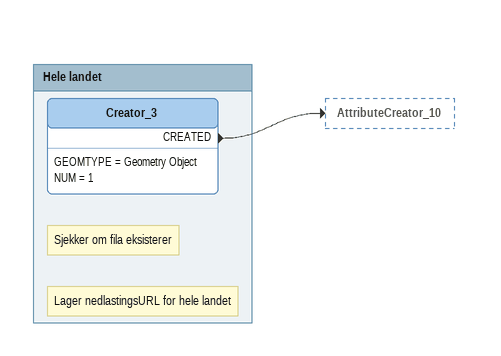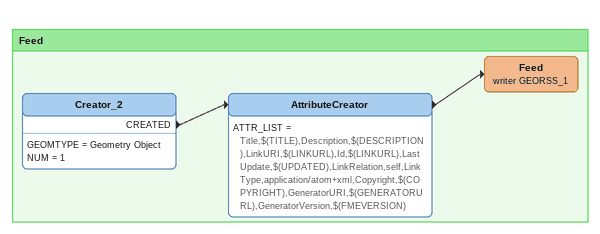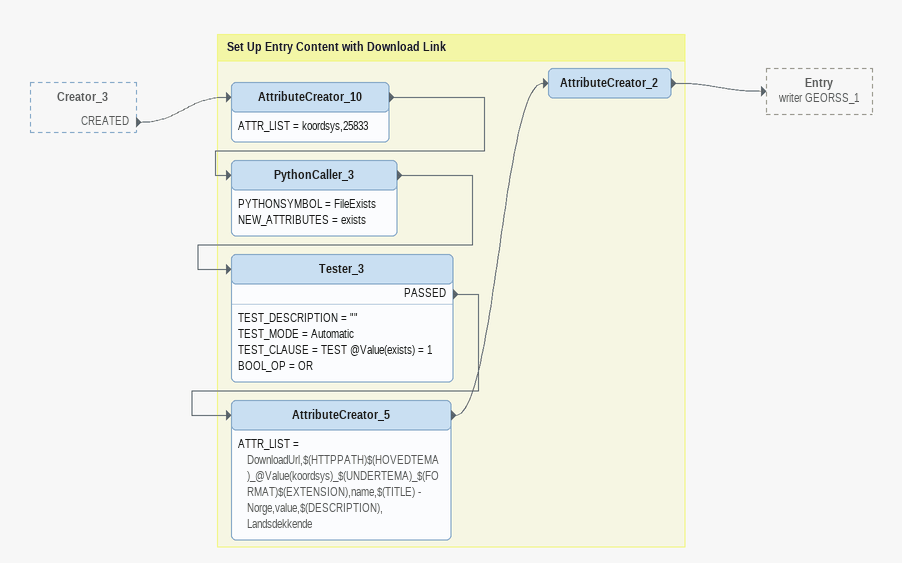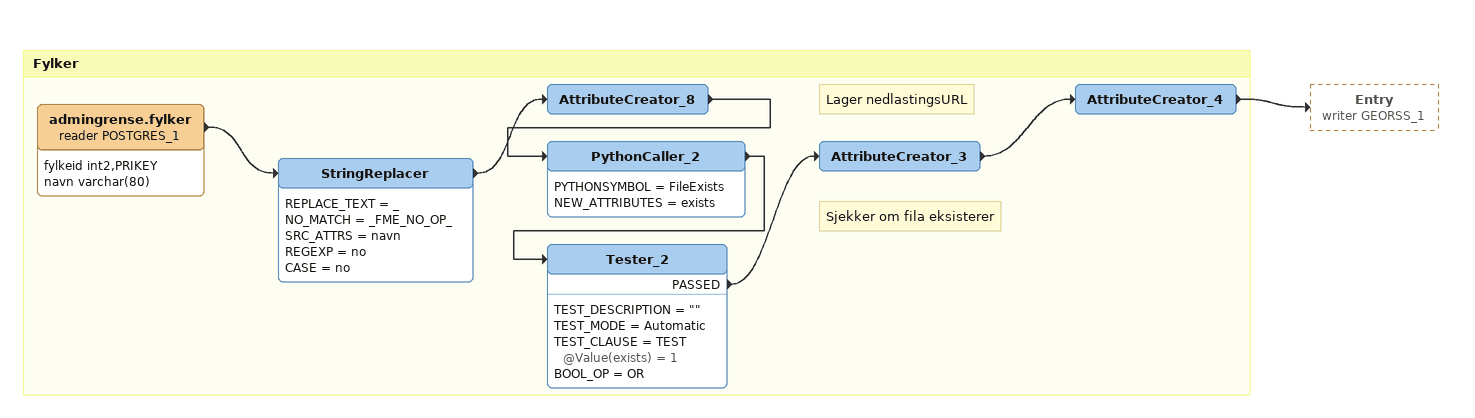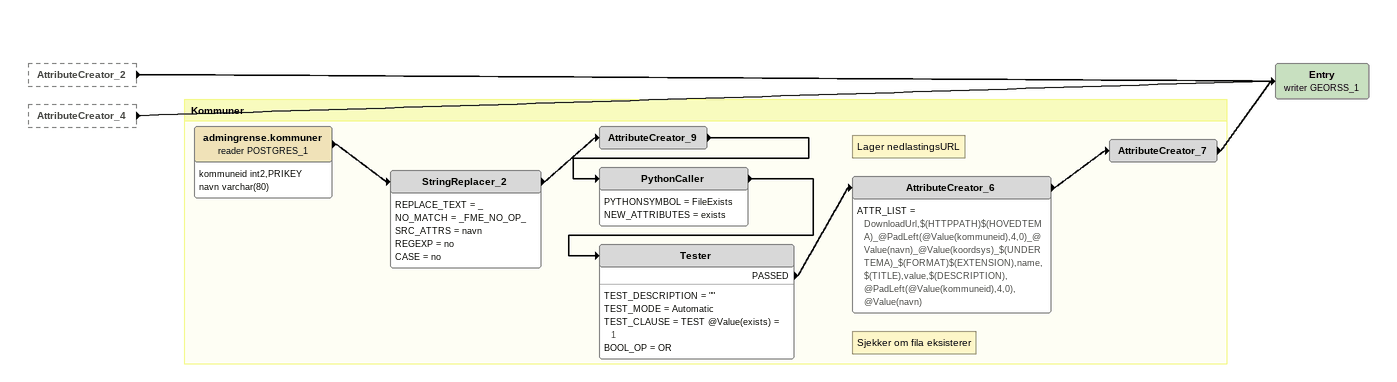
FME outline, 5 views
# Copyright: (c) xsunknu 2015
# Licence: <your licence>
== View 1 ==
Bookmark: Hele landet
Note: Sjekker om fila eksisterer
Note: Lager nedlastingsURL for hele landet
Creator_3
    GEOMTYPE = Geometry Object
    NUM = 1
    CREATED -> AttributeCreator_10

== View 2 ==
Bookmark: Feed
Creator_2
    GEOMTYPE = Geometry Object
    NUM = 1
    CREATED -> AttributeCreator
AttributeCreator
    ATTR_LIST = Title,$(TITLE),Description,$(DESCRIPTION),LinkURI,$(LINKURL),Id,$(LINKURL),LastUpdate,$(UPDATED),LinkRelation,self,LinkType,application/atom+xml,Copyright,$(COPYRIGHT),GeneratorURI,$(GENERATORURL),GeneratorVersion,$(FMEVERSION)
    -> Feed (writer GEORSS_1)
Feed (writer GEORSS_1)

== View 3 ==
Creator_3 [outside]
    CREATED -> AttributeCreator_10

Bookmark: Set Up Entry Content with Download Link
AttributeCreator_10
    ATTR_LIST = koordsys,25833
    -> PythonCaller_3
PythonCaller_3
    PYTHONSYMBOL = FileExists
    NEW_ATTRIBUTES = exists
    -> Tester_3
Tester_3
    TEST_DESCRIPTION = ""
    TEST_MODE = Automatic
    TEST_CLAUSE = TEST @Value(exists) = 1
    BOOL_OP = OR
    PASSED -> AttributeCreator_5
AttributeCreator_5
    ATTR_LIST = DownloadUrl,$(HTTPPATH)$(HOVEDTEMA)_@Value(koordsys)_$(UNDERTEMA)_$(FORMAT)$(EXTENSION),name,$(TITLE) - Norge,value,$(DESCRIPTION), Landsdekkende
    -> AttributeCreator_2
AttributeCreator_2
    -> Entry (writer GEORSS_1)

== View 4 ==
Bookmark: Fylker
admingrense.fylker (reader POSTGRES_1)
    attributes: fylkeid int2,PRIKEY, navn varchar(80)
    -> StringReplacer
StringReplacer
    REPLACE_TEXT = _
    NO_MATCH = _FME_NO_OP_
    SRC_ATTRS = navn
    REGEXP = no
    CASE = no
    -> AttributeCreator_8
AttributeCreator_8
    -> PythonCaller_2
Note: Sjekker om fila eksisterer
PythonCaller_2
    PYTHONSYMBOL = FileExists
    NEW_ATTRIBUTES = exists
    -> Tester_2
Tester_2
    TEST_DESCRIPTION = ""
    TEST_MODE = Automatic
    TEST_CLAUSE = TEST @Value(exists) = 1
    BOOL_OP = OR
    PASSED -> AttributeCreator_3
Note: Lager nedlastingsURL
AttributeCreator_3
    -> AttributeCreator_4
AttributeCreator_4
    -> Entry (writer GEORSS_1)

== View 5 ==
AttributeCreator_2 [outside]
    -> Entry (writer GEORSS_1)
AttributeCreator_4 [outside]
    -> Entry (writer GEORSS_1)
Entry (writer GEORSS_1)

Bookmark: Kommuner
admingrense.kommuner (reader POSTGRES_1)
    attributes: kommuneid int2,PRIKEY, navn varchar(80)
    -> StringReplacer_2
StringReplacer_2
    REPLACE_TEXT = _
    NO_MATCH = _FME_NO_OP_
    SRC_ATTRS = navn
    REGEXP = no
    CASE = no
    -> AttributeCreator_9
AttributeCreator_9
    -> PythonCaller
Note: Sjekker om fila eksisterer
PythonCaller
    PYTHONSYMBOL = FileExists
    NEW_ATTRIBUTES = exists
    -> Tester
Tester
    TEST_DESCRIPTION = ""
    TEST_MODE = Automatic
    TEST_CLAUSE = TEST @Value(exists) = 1
    BOOL_OP = OR
    PASSED -> AttributeCreator_6
Note: Lager nedlastingsURL
AttributeCreator_6
    ATTR_LIST = DownloadUrl,$(HTTPPATH)$(HOVEDTEMA)_@PadLeft(@Value(kommuneid),4,0)_@Value(navn)_@Value(koordsys)_$(UNDERTEMA)_$(FORMAT)$(EXTENSION),name,$(TITLE),value,$(DESCRIPTION),  @PadLeft(@Value(kommuneid),4,0), @Value(navn)
    -> AttributeCreator_7
AttributeCreator_7
    -> Entry (writer GEORSS_1)
